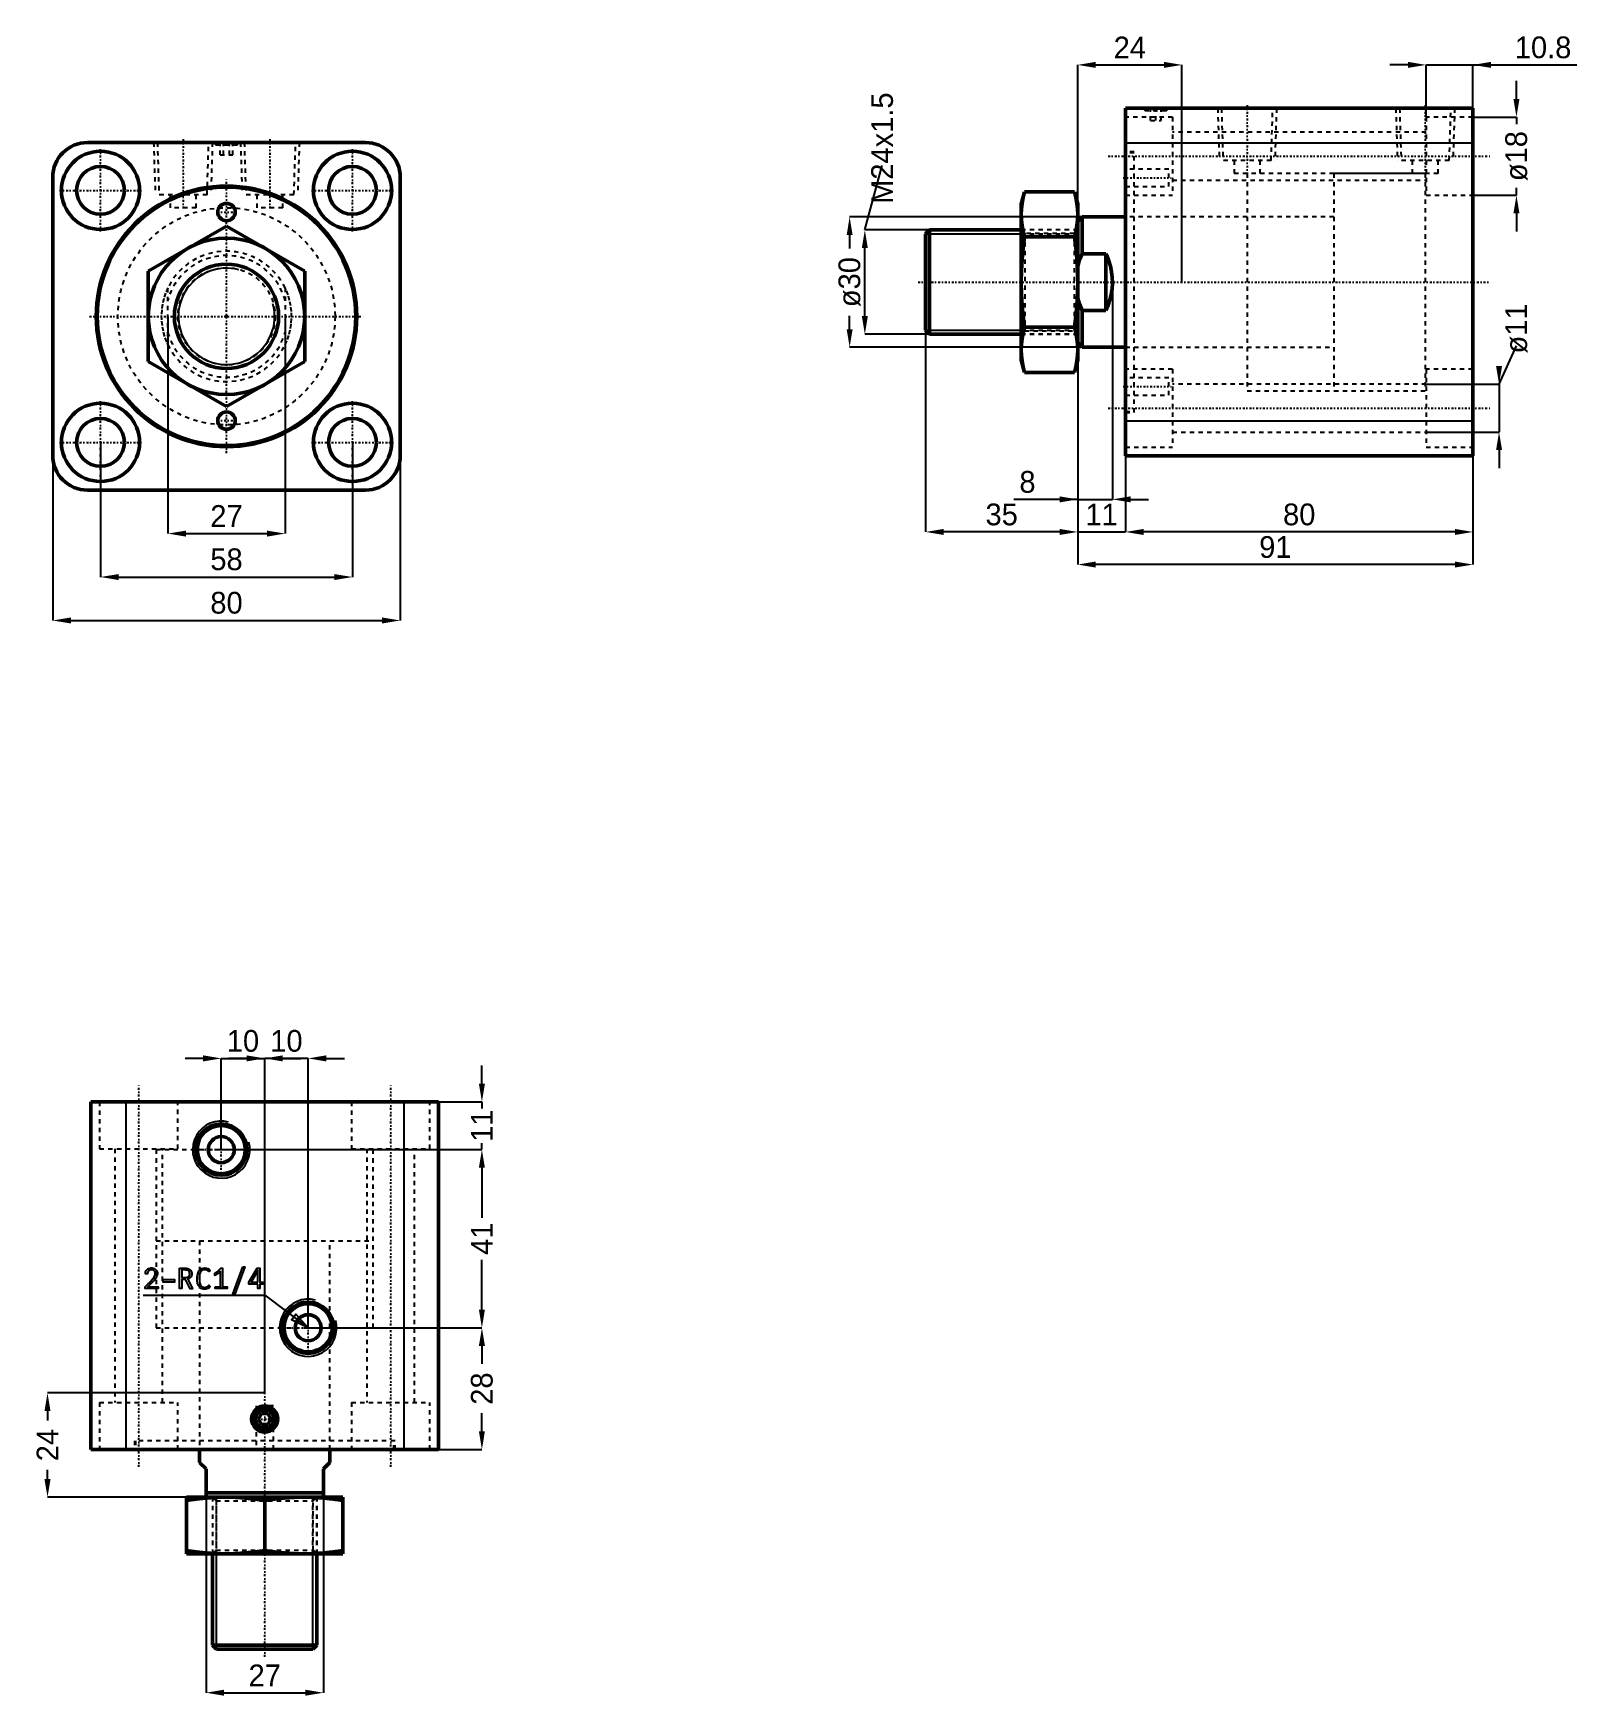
# Model space of a CAD drawing. Header units: millimetres. Extents: x -44 to 311, y -317 to 65.
import ezdxf

# ---------------------------------------------------------------- set-up
doc = ezdxf.new("R2010")
doc.units = ezdxf.units.MM
doc.linetypes.add('Center', pattern=[1.5, 0.45, -0.5, 0.05, -0.5])
doc.linetypes.add('Dashed', pattern=[2, 1, -1])
for name, color, linetype, lineweight in [('2d ConnectionPoints', 7, 'Continuous', 50), ('AM_0', 7, 'Continuous', 50), ('AM_4', 3, 'Continuous', 25), ('AM_5', 3, 'Continuous', 25), ('AM_7', 7, 'Center', 25), ('AM_9', 6, 'Dashed', 25)]:
    doc.layers.add(name, color=color, linetype=linetype, lineweight=lineweight)
doc.dimstyles.new('ISO-25', dxfattribs={"dimtxt": 2.5, "dimasz": 2.5, "dimexe": 1.25, "dimexo": 0.625, "dimtad": 1, "dimtxsty": 'Standard', "dimcen": 2.5, "dimadec": 0, "dimazin": 0, "dimtfac": 1, "dimtmove": 0, "dimatfit": 3, "dimfxl": 1, "dimarcsym": 0})

# ---------------------------------------------------------------- blocks, each defined once
blk = doc.blocks.new('1_CXHC_NUTM24X1_5_0_in_CXHC_A_EX_SD_50_20ST_0__CN_0')
at = {"layer": 'AM_0'}
for p, q in [((-18, 10.39), (0, 20.78)), ((0, 20.78), (18, 10.39)), ((-18, -10.39), (-18, 10.39)), ((18, 10.39), (18, -10.39)), ((0, -20.78), (-18, -10.39)), ((18, -10.39), (0, -20.78))]:
    blk.add_line(p, q, dxfattribs=at)
blk.add_circle((0, 0), 18, dxfattribs=at)
at = {"layer": 'AM_9'}
blk.add_circle((0, 0), 11.19, dxfattribs=at)
blk = doc.blocks.new('2_RODcxhc_a_sd_50_20_EX_0_in_CXHC_A_EX_SD_50_20ST_0__CN_0')
at = {"layer": 'AM_0'}
blk.add_circle((0, 0), 12, dxfattribs=at)
at = {"layer": 'AM_5'}
blk.add_arc((0, 0), 11.08, 75, 15, dxfattribs=at)
at = {"layer": 'AM_9'}
for p, q in [((-13.5, -6.54), (-13.5, 6.54)), ((13.5, 6.54), (13.5, -6.54))]:
    blk.add_line(p, q, dxfattribs=at)
for points in [[(-13.5, 6.54), (-14.02, 5.34), (-14.43, 4.09), (-14.73, 2.82), (-14.92, 1.53), (-15, 0.22), (-14.96, -1.09), (-14.81, -2.39), (-14.54, -3.67), (-14.17, -4.92), (-13.69, -6.14), (-13.5, -6.54)], [(13.5, -6.54), (14.02, -5.34), (14.43, -4.09), (14.73, -2.82), (14.92, -1.53), (15, -0.22), (14.96, 1.09), (14.81, 2.39), (14.54, 3.67), (14.17, 4.92), (13.69, 6.14), (13.5, 6.54)]]:
    blk.add_lwpolyline(points, dxfattribs=at)
for radius, start, end in [(15, 25.8419, 154.1581), (14, 15.3589, 164.6411), (14, 195.3589, 344.6411), (15, 205.8419, 334.1581)]:
    blk.add_arc((0, 0), radius, start, end, dxfattribs=at)
blk = doc.blocks.new('3_bodycxhc_a_sd_50_20_0_in_CXHC_A_EX_SD_50_20ST_0__CN_0')
at = {"layer": 'AM_0'}
for p, q in [((32, 40), (-32, 40)), ((-40, 32), (-40, -32)), ((40, -32), (40, 32)), ((-32, -40), (32, -40))]:
    blk.add_line(p, q, dxfattribs=at)
for centre, radius in [((-29, 29), 9), ((-29, 29), 5.5), ((29, 29), 9), ((29, 29), 5.5), ((0, 0), 30), ((0, 0), 29.75), ((0, 24), 2), ((-29, -29), 9), ((0, -24), 2), ((29, -29), 9), ((-29, -29), 5.5), ((29, -29), 5.5)]:
    blk.add_circle(centre, radius, dxfattribs=at)
for centre, start, end in [((-32, 32), 90, 180), ((32, 32), 360, 90), ((-32, -32), 180, 270), ((32, -32), 270, 0)]:
    blk.add_arc(centre, 8, start, end, dxfattribs=at)
at = {"layer": 'AM_5', "linetype": 'Dashed'}
for p, q in [((-16.77, 40), (-16.39, 28)), ((-3.23, 40), (-3.61, 28)), ((3.23, 40), (3.61, 28)), ((16.77, 40), (16.39, 28))]:
    blk.add_line(p, q, dxfattribs=at)
at = {"layer": 'AM_7'}
for p, q in [((-29, 19.55), (-29, 38.45)), ((-10, 40.75), (-10, 24.25)), ((0, 40.03), (0, 39.37)), ((10, 40.75), (10, 24.25)), ((29, 19.55), (29, 38.45)), ((0, -31.5), (0, 31.5)), ((-38.45, 29), (-19.55, 29)), ((19.55, 29), (38.45, 29)), ((-2.1, 24), (2.1, 24)), ((-31.5, 0), (31.5, 0)), ((-29, -38.45), (-29, -19.55)), ((29, -38.45), (29, -19.55)), ((-2.1, -24), (2.1, -24)), ((-38.45, -29), (-19.55, -29)), ((19.55, -29), (38.45, -29))]:
    blk.add_line(p, q, dxfattribs=at)
at = {"layer": 'AM_9'}
for p, q in [((-15.91, 40), (-15.54, 28)), ((-4.46, 28), (-4.09, 40)), ((-3, 40), (-2.4, 39.4)), ((-2.1, 39.7), (-2.4, 39.4)), ((2.4, 39.4), (-2.4, 39.4)), ((2.1, 39.7), (-2.1, 39.7)), ((-1.44, 37.2), (-1.44, 39.7)), ((-0.72, 37.2), (-0.72, 39.7)), ((0.72, 37.2), (0.72, 39.7)), ((1.44, 37.2), (1.44, 39.7)), ((2.4, 39.4), (2.1, 39.7)), ((2.4, 39.4), (3, 40)), ((4.09, 40), (4.46, 28)), ((15.54, 28), (15.91, 40)), ((-1.44, 37.2), (1.44, 37.2)), ((-4.46, 28), (-15.54, 28)), ((-13, 28), (-13, 25)), ((-7, 25), (-7, 28)), ((15.54, 28), (4.46, 28)), ((7, 28), (7, 25)), ((13, 25), (13, 28)), ((-7, 25), (-13, 25)), ((13, 25), (7, 25))]:
    blk.add_line(p, q, dxfattribs=at)
blk.add_circle((0, 0), 25, dxfattribs=at)
blk = doc.blocks.new('*D4')
at = {"layer": 'AM_5', "color": 0, "lineweight": -2}
for p, q in [((-29, -29), (-29, -60)), ((29, -29), (29, -60)), ((-24.83, -60), (24.83, -60))]:
    blk.add_line(p, q, dxfattribs=at)
at = {"layer": 'AM_5', "color": 0}
for points in [[(-24.83, -59.31), (-24.83, -60.69), (-29, -60)], [(24.83, -60.69), (24.83, -59.31), (29, -60)]]:
    blk.add_solid(points, dxfattribs=at)
at = {"layer": 'Defpoints', "color": 0}
for p in [(-29, -29), (29, -29), (29, -60)]:
    blk.add_point(p, dxfattribs=at)
at = {"layer": 'AM_5', "color": 0, "insert": (0, -55.95), "char_height": 5, "attachment_point": 5}
blk.add_mtext('58', dxfattribs=at)
blk = doc.blocks.new('*D5')
at = {"layer": 'AM_5', "color": 0, "lineweight": -2}
for p, q in [((-40, -32), (-40, -70)), ((40, -32), (40, -70)), ((-35.83, -70), (35.83, -70))]:
    blk.add_line(p, q, dxfattribs=at)
at = {"layer": 'AM_5', "color": 0}
for points in [[(-35.83, -69.31), (-35.83, -70.69), (-40, -70)], [(35.83, -70.69), (35.83, -69.31), (40, -70)]]:
    blk.add_solid(points, dxfattribs=at)
at = {"layer": 'Defpoints', "color": 0}
for p in [(-40, -32), (40, -32), (40, -70)]:
    blk.add_point(p, dxfattribs=at)
at = {"layer": 'AM_5', "color": 0, "insert": (0, -65.95), "char_height": 5, "attachment_point": 5}
blk.add_mtext('80', dxfattribs=at)
blk = doc.blocks.new('*D6')
at = {"layer": 'AM_5', "color": 0, "lineweight": -2}
for p, q in [((-13.5, 0), (-13.5, -50)), ((13.5, 0), (13.5, -50)), ((-9.33, -50), (9.33, -50))]:
    blk.add_line(p, q, dxfattribs=at)
at = {"layer": 'AM_5', "color": 0}
for points in [[(-9.33, -49.31), (-9.33, -50.69), (-13.5, -50)], [(9.33, -50.69), (9.33, -49.31), (13.5, -50)]]:
    blk.add_solid(points, dxfattribs=at)
at = {"layer": 'Defpoints', "color": 0}
for p in [(-13.5, 0), (13.5, 0), (13.5, -50)]:
    blk.add_point(p, dxfattribs=at)
at = {"layer": 'AM_5', "color": 0, "insert": (0, -45.95), "char_height": 5, "attachment_point": 5}
blk.add_mtext('27', dxfattribs=at)
blk = doc.blocks.new('1_CXHC_NUTM24X1_5_0_in_CXHC_A_EX_SD_50_20ST_0__CN_2')
at = {"layer": 'AM_0'}
for p, q in [((-23.25, 20.78), (-24, 18)), ((-23.25, 20.78), (-11.75, 20.78)), ((-11, 18), (-11.75, 20.78)), ((-24, 18), (-24, -18)), ((-11, 18), (-11, -18)), ((-23.25, 10.39), (-11.75, 10.39)), ((-23.25, -10.39), (-11.75, -10.39)), ((-24, -18), (-23.25, -20.78)), ((-11.75, -20.78), (-11, -18)), ((-23.25, -20.78), (-11.75, -20.78))]:
    blk.add_line(p, q, dxfattribs=at)
for points in [[(-23.25, 20.78), (-23.57, 19.49), (-23.8, 18.2), (-23.95, 16.89), (-24, 15.59)], [(-11, 15.59), (-11.05, 16.89), (-11.2, 18.19), (-11.43, 19.49), (-11.75, 20.78)], [(-24, 15.59), (-23.95, 14.29), (-23.8, 12.99), (-23.57, 11.69), (-23.25, 10.39)], [(-11.75, 10.39), (-11.43, 11.68), (-11.2, 12.98), (-11.05, 14.28), (-11, 15.59)], [(-23.25, 10.39), (-23.57, 7.81), (-23.8, 5.22), (-23.95, 2.61), (-24, 0)], [(-11, 0), (-11.05, 2.67), (-11.21, 5.35), (-11.44, 7.87), (-11.75, 10.39)], [(-24, 0), (-23.95, -2.67), (-23.79, -5.35), (-23.56, -7.87), (-23.25, -10.39)], [(-11.75, -10.39), (-11.43, -7.81), (-11.2, -5.22), (-11.05, -2.61), (-11, 0)], [(-23.25, -10.39), (-23.57, -11.68), (-23.8, -12.98), (-23.95, -14.28), (-24, -15.59)], [(-11, -15.59), (-11.05, -14.29), (-11.2, -12.99), (-11.43, -11.69), (-11.75, -10.39)], [(-24, -15.59), (-23.95, -16.89), (-23.8, -18.19), (-23.57, -19.49), (-23.25, -20.78)], [(-11.75, -20.78), (-11.43, -19.49), (-11.2, -18.2), (-11.05, -16.89), (-11, -15.59)]]:
    blk.add_lwpolyline(points, dxfattribs=at)
at = {"layer": 'AM_5', "linetype": 'Dashed'}
for p, q in [((-11, 12), (-24, 12)), ((-11, -12), (-24, -12))]:
    blk.add_line(p, q, dxfattribs=at)
at = {"layer": 'AM_9'}
for p, q in [((-23.19, 11.19), (-24, 12)), ((-11, 12), (-11.81, 11.19)), ((-11.81, 11.19), (-23.19, 11.19)), ((-23.19, 11.19), (-23.19, -11.19)), ((-11.81, 11.19), (-11.81, -11.19)), ((-24, -12), (-23.19, -11.19)), ((-23.19, -11.19), (-11.81, -11.19)), ((-11.81, -11.19), (-11, -12))]:
    blk.add_line(p, q, dxfattribs=at)
blk = doc.blocks.new('2_RODcxhc_a_sd_50_20_EX_0_in_CXHC_A_EX_SD_50_20ST_0__CN_2')
at = {"layer": 'AM_0'}
for p, q in [((-45.08, 12), (-46, 11.08)), ((-24, 12), (-45.08, 12)), ((-45.08, 12), (-45.08, -12)), ((-10, 15), (-11, 14)), ((0, 15), (-10, 15)), ((-10, 15), (-10, 6.54)), ((-46, 11.08), (-46, -11.08)), ((-4.5, 6.54), (-10, 6.54)), ((-4.5, 6.54), (-4.5, -6.54)), ((-10, -6.54), (-4.5, -6.54)), ((-10, -6.54), (-10, -15)), ((-46, -11.08), (-45.08, -12)), ((-45.08, -12), (-24, -12)), ((-11, -14), (-10, -15)), ((-10, -15), (0, -15))]:
    blk.add_line(p, q, dxfattribs=at)
for points in [[(-10, 6.54), (-10.55, 5.15), (-11, 3.71)], [(-4.5, -6.54), (-3.98, -5.34), (-3.57, -4.09), (-3.27, -2.82), (-3.08, -1.53), (-3, -0.22), (-3.04, 1.09), (-3.19, 2.39), (-3.46, 3.67), (-3.83, 4.92), (-4.31, 6.14), (-4.5, 6.54)], [(-11, -3.71), (-10.6, -5.01), (-10, -6.54)]]:
    blk.add_lwpolyline(points, dxfattribs=at)
at = {"layer": 'AM_5', "linetype": 'Dashed'}
for p, q in [((-11, 12), (-11, 11.08)), ((-24, 11.08), (-11, 11.08)), ((-24, -11.08), (-11, -11.08)), ((-11, -12), (-11, -11.08))]:
    blk.add_line(p, q, dxfattribs=at)
at = {"layer": 'AM_5'}
for p, q in [((-46, 11.08), (-24, 11.08)), ((-46, -11.08), (-24, -11.08))]:
    blk.add_line(p, q, dxfattribs=at)
at = {"layer": 'AM_7'}
blk.add_line((-47.75, 0), (84, 0), dxfattribs=at)
at = {"layer": 'AM_9'}
for p, q in [((69, 25), (48, 25)), ((48, 25), (48, -25)), ((69, 25), (69, -25)), ((-11, 12), (-24, 12)), ((48, 15), (0, 15)), ((-24, -12), (-11, -12)), ((0, -15), (48, -15)), ((48, -25), (69, -25))]:
    blk.add_line(p, q, dxfattribs=at)
blk = doc.blocks.new('3_bodycxhc_a_sd_50_20_0_in_CXHC_A_EX_SD_50_20ST_0__CN_2')
at = {"layer": 'AM_0'}
for p, q in [((0, -40), (0, 40)), ((80, 40), (0, 40)), ((80, -40), (80, 40)), ((80, -40), (0, -40))]:
    blk.add_line(p, q, dxfattribs=at)
at = {"layer": 'AM_4'}
for p, q in [((80, 32), (0, 32)), ((80, -32), (0, -32))]:
    blk.add_line(p, q, dxfattribs=at)
at = {"layer": 'AM_5', "linetype": 'Dashed'}
for p, q in [((21.23, 40), (21.61, 28)), ((34.77, 40), (34.39, 28)), ((62.23, 40), (62.61, 28)), ((75.77, 40), (75.39, 28))]:
    blk.add_line(p, q, dxfattribs=at)
at = {"layer": 'AM_7'}
for p, q in [((7, 40.03), (7, 39.37)), ((28, 40.75), (28, 24.25)), ((69, 40.75), (69, 24.25)), ((-4, 29), (84, 29)), ((-0.5, 24), (10.5, 24)), ((-0.5, -24), (10.5, -24)), ((-4, -29), (84, -29))]:
    blk.add_line(p, q, dxfattribs=at)
at = {"layer": 'AM_9'}
for p, q in [((4, 40), (4.6, 39.4)), ((4.9, 39.7), (4.6, 39.4)), ((9.4, 39.4), (4.6, 39.4)), ((9.1, 39.7), (4.9, 39.7)), ((5.75, 37.2), (5.75, 39.7)), ((7, 37.2), (7, 39.7)), ((8.25, 37.2), (8.25, 39.7)), ((9.4, 39.4), (9.1, 39.7)), ((9.4, 39.4), (10, 40)), ((22.09, 40), (22.46, 28)), ((33.54, 28), (33.91, 40)), ((63.09, 40), (63.46, 28)), ((74.54, 28), (74.91, 40)), ((10.8, 38), (0, 38)), ((5.75, 37.2), (8.25, 37.2)), ((10.8, 38), (10.8, 20)), ((69.2, 34.5), (10.8, 34.5)), ((80, 38), (69.2, 38)), ((69.2, 38), (69.2, 20)), ((2, 30), (0, 30)), ((2, 29.75), (0, 29.75)), ((2, -30), (2, 30)), ((33.54, 28), (22.46, 28)), ((25, 28), (25, 25)), ((31, 25), (31, 28)), ((74.54, 28), (63.46, 28)), ((66, 28), (66, 25)), ((72, 25), (72, 28)), ((10, 26), (0, 26)), ((10, 22), (10, 26)), ((10.8, 23.5), (69.2, 23.5)), ((72, 25), (25, 25)), ((28, 25), (28, -25)), ((69, 25), (69, -25)), ((0, 22), (10, 22)), ((0, 20), (10.8, 20)), ((69.2, 20), (80, 20)), ((28, 15), (0, 15)), ((0, -15), (28, -15)), ((10.8, -20), (0, -20)), ((10, -22), (0, -22)), ((10, -26), (10, -22)), ((10.8, -20), (10.8, -38)), ((80, -20), (69.2, -20)), ((69.2, -20), (69.2, -38)), ((0, -26), (10, -26)), ((69.2, -23.5), (10.8, -23.5)), ((28, -25), (69, -25)), ((0, -29.75), (2, -29.75)), ((0, -30), (2, -30)), ((0, -38), (10.8, -38)), ((10.8, -34.5), (69.2, -34.5)), ((69.2, -38), (80, -38))]:
    blk.add_line(p, q, dxfattribs=at)
blk = doc.blocks.new('*D22')
at = {"layer": 'AM_5', "color": 0, "lineweight": -2}
for p, q in [((196.95, 22.88), (143.45, 22.88)), ((143.45, 18.71), (143.45, 15.63)), ((143.45, -2.95), (143.45, 0.13)), ((196.95, -7.12), (143.45, -7.12))]:
    blk.add_line(p, q, dxfattribs=at)
at = {"layer": 'AM_5', "color": 0}
for points in [[(144.14, 18.71), (142.76, 18.71), (143.45, 22.88)], [(142.76, -2.95), (144.14, -2.95), (143.45, -7.12)]]:
    blk.add_solid(points, dxfattribs=at)
at = {"layer": 'Defpoints', "color": 0}
for p in [(196.95, 22.88), (143.45, -7.12), (196.95, -7.12)]:
    blk.add_point(p, dxfattribs=at)
at = {"layer": 'AM_5', "color": 0, "insert": (143.45, 7.88), "char_height": 5, "attachment_point": 5, "rotation": 90}
blk.add_mtext('ø30', dxfattribs=at)
blk = doc.blocks.new('*D23')
at = {"layer": 'AM_5', "color": 0, "lineweight": -2}
for p, q in [((195.95, 7.88), (195.95, -42.12)), ((203.95, 7.88), (203.95, -42.12)), ((195.95, -42.12), (181.23, -42.12)), ((195.95, -42.12), (203.95, -42.12)), ((208.12, -42.12), (212.28, -42.12))]:
    blk.add_line(p, q, dxfattribs=at)
at = {"layer": 'AM_5', "color": 0}
for points in [[(191.78, -42.82), (191.78, -41.43), (195.95, -42.12)], [(208.12, -41.43), (208.12, -42.82), (203.95, -42.12)]]:
    blk.add_solid(points, dxfattribs=at)
at = {"layer": 'Defpoints', "color": 0}
for p in [(195.95, 7.88), (203.95, 7.88), (203.95, -42.12)]:
    blk.add_point(p, dxfattribs=at)
at = {"layer": 'AM_5', "color": 0, "insert": (184.39, -38.12), "char_height": 5, "attachment_point": 5}
blk.add_mtext('8', dxfattribs=at)
blk = doc.blocks.new('*D24')
at = {"layer": 'AM_5', "color": 0, "lineweight": -2}
for p, q in [((195.95, 7.88), (195.95, -49.62)), ((206.95, -24.12), (206.95, -49.62)), ((195.95, -49.62), (206.95, -49.62))]:
    blk.add_line(p, q, dxfattribs=at)
at = {"layer": 'Defpoints', "color": 0}
for p in [(195.95, 7.88), (206.95, -24.12), (206.95, -49.62)]:
    blk.add_point(p, dxfattribs=at)
at = {"layer": 'AM_5', "color": 0, "insert": (201.45, -45.62), "char_height": 5, "attachment_point": 5}
blk.add_mtext('11', dxfattribs=at)
blk = doc.blocks.new('*D25')
at = {"layer": 'AM_5', "color": 0, "lineweight": -2}
for p, q in [((160.95, 7.88), (160.95, -49.62)), ((195.95, 7.88), (195.95, -49.62)), ((191.78, -49.62), (165.12, -49.62))]:
    blk.add_line(p, q, dxfattribs=at)
at = {"layer": 'AM_5', "color": 0}
for points in [[(165.12, -48.93), (165.12, -50.32), (160.95, -49.62)], [(191.78, -50.32), (191.78, -48.93), (195.95, -49.62)]]:
    blk.add_solid(points, dxfattribs=at)
at = {"layer": 'Defpoints', "color": 0}
for p in [(160.95, 7.88), (195.95, 7.88), (160.95, -49.62)]:
    blk.add_point(p, dxfattribs=at)
at = {"layer": 'AM_5', "color": 0, "insert": (178.45, -45.62), "char_height": 5, "attachment_point": 5}
blk.add_mtext('35', dxfattribs=at)
blk = doc.blocks.new('*D26')
at = {"layer": 'AM_5', "color": 0, "lineweight": -2}
for p, q in [((206.95, -24.12), (206.95, -49.62)), ((286.95, -32.12), (286.95, -49.62)), ((282.78, -49.62), (211.12, -49.62))]:
    blk.add_line(p, q, dxfattribs=at)
at = {"layer": 'AM_5', "color": 0}
for points in [[(211.12, -48.93), (211.12, -50.32), (206.95, -49.62)], [(282.78, -50.32), (282.78, -48.93), (286.95, -49.62)]]:
    blk.add_solid(points, dxfattribs=at)
at = {"layer": 'Defpoints', "color": 0}
for p in [(206.95, -24.12), (286.95, -32.12), (206.95, -49.62)]:
    blk.add_point(p, dxfattribs=at)
at = {"layer": 'AM_5', "color": 0, "insert": (246.95, -45.62), "char_height": 5, "attachment_point": 5}
blk.add_mtext('80', dxfattribs=at)
blk = doc.blocks.new('*D27')
at = {"layer": 'AM_5', "color": 0, "lineweight": -2}
for p, q in [((195.95, 7.88), (195.95, -57.12)), ((286.95, -32.12), (286.95, -57.12)), ((282.78, -57.12), (200.12, -57.12))]:
    blk.add_line(p, q, dxfattribs=at)
at = {"layer": 'AM_5', "color": 0}
for points in [[(200.12, -56.43), (200.12, -57.82), (195.95, -57.12)], [(282.78, -57.82), (282.78, -56.43), (286.95, -57.12)]]:
    blk.add_solid(points, dxfattribs=at)
at = {"layer": 'Defpoints', "color": 0}
for p in [(195.95, 7.88), (286.95, -32.12), (195.95, -57.12)]:
    blk.add_point(p, dxfattribs=at)
at = {"layer": 'AM_5', "color": 0, "insert": (241.45, -53.12), "char_height": 5, "attachment_point": 5}
blk.add_mtext('91', dxfattribs=at)
blk = doc.blocks.new('*D28')
at = {"layer": 'AM_5', "color": 0, "lineweight": -2}
for p, q in [((292.95, -15.62), (296.95, -6.79)), ((276.15, -15.62), (292.95, -15.62)), ((292.95, -15.62), (292.95, -26.62)), ((276.15, -26.62), (292.95, -26.62)), ((292.95, -30.79), (292.95, -34.95))]:
    blk.add_line(p, q, dxfattribs=at)
at = {"layer": 'AM_5', "color": 0}
for points in [[(292.26, -11.45), (293.64, -11.45), (292.95, -15.62)], [(293.64, -30.79), (292.26, -30.79), (292.95, -26.62)]]:
    blk.add_solid(points, dxfattribs=at)
at = {"layer": 'Defpoints', "color": 0}
for p in [(276.15, -15.62), (276.15, -26.62), (292.95, -26.62)]:
    blk.add_point(p, dxfattribs=at)
at = {"layer": 'AM_5', "color": 0, "insert": (296.95, -2.79), "char_height": 5, "attachment_point": 5, "rotation": 90}
blk.add_mtext('ø11', dxfattribs=at)
blk = doc.blocks.new('*D29')
at = {"layer": 'AM_5', "color": 0, "lineweight": -2}
for p, q in [((296.95, 50.05), (296.95, 54.21)), ((286.95, 45.88), (296.95, 45.88)), ((296.95, 45.88), (296.95, 44.21)), ((286.95, 27.88), (296.95, 27.88)), ((296.95, 27.88), (296.95, 29.55)), ((296.95, 23.71), (296.95, 19.55))]:
    blk.add_line(p, q, dxfattribs=at)
at = {"layer": 'AM_5', "color": 0}
for points in [[(296.26, 50.05), (297.64, 50.05), (296.95, 45.88)], [(297.64, 23.71), (296.26, 23.71), (296.95, 27.88)]]:
    blk.add_solid(points, dxfattribs=at)
at = {"layer": 'Defpoints', "color": 0}
for p in [(286.95, 45.88), (296.95, 45.88), (286.95, 27.88)]:
    blk.add_point(p, dxfattribs=at)
at = {"layer": 'AM_5', "color": 0, "insert": (296.95, 36.88), "char_height": 5, "attachment_point": 5, "rotation": 90}
blk.add_mtext('ø18', dxfattribs=at)
blk = doc.blocks.new('*D30')
at = {"layer": 'AM_5', "color": 0, "lineweight": -2}
for p, q in [((271.98, 57.88), (267.82, 57.88)), ((276.15, 45.88), (276.15, 57.88)), ((276.15, 57.88), (286.95, 57.88)), ((286.95, 45.88), (286.95, 57.88)), ((286.95, 57.88), (310.83, 57.88))]:
    blk.add_line(p, q, dxfattribs=at)
at = {"layer": 'AM_5', "color": 0}
for points in [[(271.98, 57.18), (271.98, 58.57), (276.15, 57.88)], [(291.12, 58.57), (291.12, 57.18), (286.95, 57.88)]]:
    blk.add_solid(points, dxfattribs=at)
at = {"layer": 'Defpoints', "color": 0}
for p in [(286.95, 57.88), (276.15, 45.88), (286.95, 45.88)]:
    blk.add_point(p, dxfattribs=at)
at = {"layer": 'AM_5', "color": 0, "insert": (303.08, 61.88), "char_height": 5, "attachment_point": 5}
blk.add_mtext('10.8', dxfattribs=at)
blk = doc.blocks.new('*D31')
at = {"layer": 'AM_5', "color": 0, "lineweight": -2}
for p, q in [((146.95, 19.88), (150.95, 34.71)), ((161.95, 19.88), (146.95, 19.88)), ((146.95, 0.05), (146.95, 15.71)), ((161.95, -4.12), (146.95, -4.12))]:
    blk.add_line(p, q, dxfattribs=at)
at = {"layer": 'AM_5', "color": 0}
for points in [[(147.64, 15.71), (146.26, 15.71), (146.95, 19.88)], [(146.26, 0.05), (147.64, 0.05), (146.95, -4.12)]]:
    blk.add_solid(points, dxfattribs=at)
at = {"layer": 'Defpoints', "color": 0}
for p in [(146.95, 19.88), (161.95, 19.88), (161.95, -4.12)]:
    blk.add_point(p, dxfattribs=at)
at = {"layer": 'AM_5', "color": 0, "insert": (150.95, 38.71), "char_height": 5, "attachment_point": 5, "rotation": 90}
blk.add_mtext('M24x1.5', dxfattribs=at)
blk = doc.blocks.new('*D32')
at = {"layer": 'AM_5', "color": 0, "lineweight": -2}
for p, q in [((195.95, 7.88), (195.95, 57.88)), ((200.12, 57.88), (215.78, 57.88)), ((219.95, 7.88), (219.95, 57.88))]:
    blk.add_line(p, q, dxfattribs=at)
at = {"layer": 'AM_5', "color": 0}
for points in [[(200.12, 58.57), (200.12, 57.18), (195.95, 57.88)], [(215.78, 57.18), (215.78, 58.57), (219.95, 57.88)]]:
    blk.add_solid(points, dxfattribs=at)
at = {"layer": 'Defpoints', "color": 0}
for p in [(219.95, 57.88), (195.95, 7.88), (219.95, 7.88)]:
    blk.add_point(p, dxfattribs=at)
at = {"layer": 'AM_5', "color": 0, "insert": (207.95, 61.88), "char_height": 5, "attachment_point": 5}
blk.add_mtext('24', dxfattribs=at)
blk = doc.blocks.new('1_CXHC_NUTM24X1_5_0_in_CXHC_A_EX_SD_50_20ST_0__CN_4')
at = {"layer": 'AM_0'}
for p, q in [((-18, -24), (-18, -11)), ((-18, -11), (18, -11)), ((18, -11), (18, -24)), ((0, -23.25), (0, -11.75)), ((-18, -24), (18, -24))]:
    blk.add_line(p, q, dxfattribs=at)
for points in [[(-9, -11), (-11.25, -11.05), (-13.5, -11.2), (-15.75, -11.43), (-18, -11.75)], [(0, -11.75), (-2.24, -11.43), (-4.48, -11.2), (-6.74, -11.05), (-9, -11)], [(9, -11), (6.75, -11.05), (4.5, -11.2), (2.25, -11.43), (0, -11.75)], [(18, -11.75), (15.76, -11.43), (13.52, -11.2), (11.26, -11.05), (9, -11)], [(-18, -23.25), (-15.76, -23.57), (-13.52, -23.8), (-11.26, -23.95), (-9, -24)], [(-9, -24), (-6.75, -23.95), (-4.5, -23.8), (-2.25, -23.57), (0, -23.25)], [(0, -23.25), (2.24, -23.57), (4.48, -23.8), (6.74, -23.95), (9, -24)], [(9, -24), (11.25, -23.95), (13.5, -23.8), (15.75, -23.57), (18, -23.25)]]:
    blk.add_lwpolyline(points, dxfattribs=at)
at = {"layer": 'AM_5', "linetype": 'Dashed'}
for p, q in [((-12, -11), (-12, -24)), ((12, -11), (12, -24))]:
    blk.add_line(p, q, dxfattribs=at)
at = {"layer": 'AM_9'}
for p, q in [((-12, -11), (-11.19, -11.81)), ((11.19, -11.81), (12, -11)), ((-11.19, -11.81), (-11.19, -23.19)), ((-11.19, -11.81), (11.19, -11.81)), ((11.19, -23.19), (11.19, -11.81)), ((-11.19, -23.19), (-12, -24)), ((-11.19, -23.19), (11.19, -23.19)), ((12, -24), (11.19, -23.19))]:
    blk.add_line(p, q, dxfattribs=at)
blk = doc.blocks.new('2_RODcxhc_a_sd_50_20_EX_0_in_CXHC_A_EX_SD_50_20ST_0__CN_4')
at = {"layer": 'AM_0'}
for p, q in [((-15, 0), (-15, -3)), ((15, -3), (15, 0)), ((-13.5, -4.5), (-15, -3)), ((15, -3), (13.5, -4.5)), ((-13.5, -11), (-13.5, -4.5)), ((13.5, -4.5), (13.5, -11)), ((-13.5, -10), (13.5, -10)), ((-12, -24), (-12, -45.08)), ((12, -45.08), (12, -24)), ((-12, -45.08), (12, -45.08)), ((-12, -45.08), (-11.08, -46)), ((11.08, -46), (12, -45.08)), ((-11.08, -46), (11.08, -46))]:
    blk.add_line(p, q, dxfattribs=at)
at = {"layer": 'AM_5', "linetype": 'Dashed'}
for p, q in [((-12, -11), (-11.08, -11)), ((-11.08, -24), (-11.08, -11)), ((11.08, -24), (11.08, -11)), ((12, -11), (11.08, -11))]:
    blk.add_line(p, q, dxfattribs=at)
at = {"layer": 'AM_5'}
for p, q in [((-11.08, -46), (-11.08, -24)), ((11.08, -46), (11.08, -24))]:
    blk.add_line(p, q, dxfattribs=at)
at = {"layer": 'AM_7'}
blk.add_line((0, -47.75), (0, 84), dxfattribs=at)
at = {"layer": 'AM_9'}
for p, q in [((-25, 69), (25, 69)), ((-25, 69), (-25, 48)), ((25, 48), (25, 69)), ((-25, 48), (25, 48)), ((-15, 48), (-15, 0)), ((15, 0), (15, 48)), ((-12, -11), (-12, -24)), ((12, -24), (12, -11))]:
    blk.add_line(p, q, dxfattribs=at)
blk = doc.blocks.new('3_bodycxhc_a_sd_50_20_0_in_CXHC_A_EX_SD_50_20ST_0__CN_4')
at = {"layer": 'AM_0'}
for p, q in [((40, 80), (-40, 80)), ((-40, 80), (-40, 0)), ((40, 80), (40, 0)), ((-0.72, 8.25), (-1.44, 7)), ((0.72, 8.25), (-0.72, 8.25)), ((1.44, 7), (0.72, 8.25)), ((-1.44, 7), (-0.72, 5.75)), ((-0.72, 5.75), (0.72, 5.75)), ((0.72, 5.75), (1.44, 7)), ((40, 0), (-40, 0))]:
    blk.add_line(p, q, dxfattribs=at)
for centre, radius in [((-10, 69), 5.91), ((-10, 69), 5.54), ((-10, 69), 3), ((10, 28), 5.91), ((10, 28), 5.54), ((10, 28), 3), ((0, 7), 3), ((0, 7), 2.4), ((0, 7), 2.1)]:
    blk.add_circle(centre, radius, dxfattribs=at)
at = {"layer": 'AM_4'}
for p, q in [((-32, 80), (-32, 0)), ((32, 80), (32, 0))]:
    blk.add_line(p, q, dxfattribs=at)
at = {"layer": 'AM_5'}
for centre in [(-10, 69), (10, 28)]:
    blk.add_arc(centre, 6.58, 75, 15, dxfattribs=at)
at = {"layer": 'AM_7'}
for p, q in [((-29, -4), (-29, 84)), ((29, -4), (29, 84)), ((-10, 62.79), (-10, 75.21)), ((-16.21, 69), (-3.79, 69)), ((10, 21.79), (10, 34.21)), ((3.79, 28), (16.21, 28)), ((-3.15, 7), (3.15, 7))]:
    blk.add_line(p, q, dxfattribs=at)
at = {"layer": 'AM_9'}
for p, q in [((-38, 80), (-38, 69.2)), ((-20, 69.2), (-20, 80)), ((20, 80), (20, 69.2)), ((38, 69.2), (38, 80)), ((-38, 69.2), (-20, 69.2)), ((-34.5, 69.2), (-34.5, 10.8)), ((-25, 69), (25, 69)), ((-25, 69), (-25, 28)), ((-23.5, 10.8), (-23.5, 69.2)), ((20, 69.2), (38, 69.2)), ((23.5, 69.2), (23.5, 10.8)), ((25, 28), (25, 69)), ((34.5, 10.8), (34.5, 69.2)), ((-25, 28), (25, 28)), ((-15, 28), (-15, 0)), ((15, 0), (15, 28)), ((-38, 10.8), (-20, 10.8)), ((-38, 10.8), (-38, 0)), ((-20, 0), (-20, 10.8)), ((2, 10), (-2, 10)), ((-2, 10), (-2, 0)), ((2, 0), (2, 10)), ((20, 10.8), (38, 10.8)), ((20, 10.8), (20, 0)), ((38, 0), (38, 10.8)), ((30, 2), (-30, 2)), ((-30, 2), (-30, 0)), ((-29.75, 2), (-29.75, 0)), ((29.75, 0), (29.75, 2)), ((30, 0), (30, 2))]:
    blk.add_line(p, q, dxfattribs=at)
blk = doc.blocks.new('*D45')
at = {"layer": 'AM_5', "color": 0, "lineweight": -2}
for p, q in [((-4.7, -271.79), (-4.7, -316.79)), ((22.3, -271.79), (22.3, -316.79)), ((-0.54, -316.79), (18.13, -316.79))]:
    blk.add_line(p, q, dxfattribs=at)
at = {"layer": 'AM_5', "color": 0}
for points in [[(-0.54, -316.09), (-0.54, -317.48), (-4.7, -316.79)], [(18.13, -317.48), (18.13, -316.09), (22.3, -316.79)]]:
    blk.add_solid(points, dxfattribs=at)
at = {"layer": 'Defpoints', "color": 0}
for p in [(-4.7, -271.79), (22.3, -271.79), (22.3, -316.79)]:
    blk.add_point(p, dxfattribs=at)
at = {"layer": 'AM_5', "color": 0, "insert": (8.8, -312.79), "char_height": 5, "attachment_point": 5}
blk.add_mtext('27', dxfattribs=at)
blk = doc.blocks.new('*D46')
at = {"layer": 'AM_5', "color": 0, "lineweight": -2}
for p, q in [((8.8, -247.79), (-41.2, -247.79)), ((-41.2, -251.96), (-41.2, -254.12)), ((-41.2, -267.62), (-41.2, -265.46)), ((-4.7, -271.79), (-41.2, -271.79))]:
    blk.add_line(p, q, dxfattribs=at)
at = {"layer": 'AM_5', "color": 0}
for points in [[(-40.51, -251.96), (-41.9, -251.96), (-41.2, -247.79)], [(-41.9, -267.62), (-40.51, -267.62), (-41.2, -271.79)]]:
    blk.add_solid(points, dxfattribs=at)
at = {"layer": 'Defpoints', "color": 0}
for p in [(-41.2, -247.79), (8.8, -247.79), (-4.7, -271.79)]:
    blk.add_point(p, dxfattribs=at)
at = {"layer": 'AM_5', "color": 0, "insert": (-41.2, -259.79), "char_height": 5, "attachment_point": 5, "rotation": 90}
blk.add_mtext('24', dxfattribs=at)
blk = doc.blocks.new('*D47')
at = {"layer": 'AM_5', "color": 0, "lineweight": -2}
for p, q in [((18.8, -232.79), (58.8, -232.79)), ((58.8, -236.96), (58.8, -241.12)), ((58.8, -256.62), (58.8, -252.46)), ((48.8, -260.79), (58.8, -260.79))]:
    blk.add_line(p, q, dxfattribs=at)
at = {"layer": 'AM_5', "color": 0}
for points in [[(59.49, -236.96), (58.1, -236.96), (58.8, -232.79)], [(58.1, -256.62), (59.49, -256.62), (58.8, -260.79)]]:
    blk.add_solid(points, dxfattribs=at)
at = {"layer": 'Defpoints', "color": 0}
for p in [(18.8, -232.79), (58.8, -232.79), (48.8, -260.79)]:
    blk.add_point(p, dxfattribs=at)
at = {"layer": 'AM_5', "color": 0, "insert": (58.8, -246.79), "char_height": 5, "attachment_point": 5, "rotation": 90}
blk.add_mtext('28', dxfattribs=at)
blk = doc.blocks.new('*D48')
at = {"layer": 'AM_5', "color": 0, "lineweight": -2}
for p, q in [((-1.2, -191.79), (58.8, -191.79)), ((58.8, -195.96), (58.8, -207.46)), ((58.8, -228.62), (58.8, -217.12)), ((18.8, -232.79), (58.8, -232.79))]:
    blk.add_line(p, q, dxfattribs=at)
at = {"layer": 'AM_5', "color": 0}
for points in [[(59.49, -195.96), (58.1, -195.96), (58.8, -191.79)], [(58.1, -228.62), (59.49, -228.62), (58.8, -232.79)]]:
    blk.add_solid(points, dxfattribs=at)
at = {"layer": 'Defpoints', "color": 0}
for p in [(-1.2, -191.79), (18.8, -232.79), (58.8, -232.79)]:
    blk.add_point(p, dxfattribs=at)
at = {"layer": 'AM_5', "color": 0, "insert": (58.8, -212.29), "char_height": 5, "attachment_point": 5, "rotation": 90}
blk.add_mtext('41', dxfattribs=at)
blk = doc.blocks.new('*D49')
at = {"layer": 'AM_5', "color": 0, "lineweight": -2}
for p, q in [((58.8, -176.62), (58.8, -172.46)), ((37.8, -180.79), (58.8, -180.79)), ((58.8, -180.79), (58.8, -182.29)), ((58.8, -191.79), (58.8, -190.29)), ((-1.2, -191.79), (58.8, -191.79)), ((58.8, -195.96), (58.8, -200.12))]:
    blk.add_line(p, q, dxfattribs=at)
at = {"layer": 'AM_5', "color": 0}
for points in [[(58.1, -176.62), (59.49, -176.62), (58.8, -180.79)], [(59.49, -195.96), (58.1, -195.96), (58.8, -191.79)]]:
    blk.add_solid(points, dxfattribs=at)
at = {"layer": 'Defpoints', "color": 0}
for p in [(37.8, -180.79), (-1.2, -191.79), (58.8, -191.79)]:
    blk.add_point(p, dxfattribs=at)
at = {"layer": 'AM_5', "color": 0, "insert": (58.8, -186.29), "char_height": 5, "attachment_point": 5, "rotation": 90}
blk.add_mtext('11', dxfattribs=at)
blk = doc.blocks.new('*D50')
at = {"layer": 'AM_5', "color": 0, "lineweight": -2}
for p, q in [((-5.37, -170.79), (-9.54, -170.79)), ((-1.2, -191.79), (-1.2, -170.79)), ((-1.2, -170.79), (8.8, -170.79)), ((8.8, -247.79), (8.8, -170.79)), ((12.96, -170.79), (17.13, -170.79))]:
    blk.add_line(p, q, dxfattribs=at)
at = {"layer": 'AM_5', "color": 0}
for points in [[(-5.37, -171.48), (-5.37, -170.09), (-1.2, -170.79)], [(12.96, -170.09), (12.96, -171.48), (8.8, -170.79)]]:
    blk.add_solid(points, dxfattribs=at)
at = {"layer": 'Defpoints', "color": 0}
for p in [(8.8, -170.79), (-1.2, -191.79), (8.8, -247.79)]:
    blk.add_point(p, dxfattribs=at)
at = {"layer": 'AM_5', "color": 0, "insert": (3.8, -166.79), "char_height": 5, "attachment_point": 5}
blk.add_mtext('10', dxfattribs=at)
blk = doc.blocks.new('*D51')
at = {"layer": 'AM_5', "color": 0, "lineweight": -2}
for p, q in [((4.63, -170.79), (0.46, -170.79)), ((8.8, -247.79), (8.8, -170.79)), ((18.8, -170.79), (8.8, -170.79)), ((18.8, -232.79), (18.8, -170.79)), ((22.96, -170.79), (27.13, -170.79))]:
    blk.add_line(p, q, dxfattribs=at)
at = {"layer": 'AM_5', "color": 0}
for points in [[(4.63, -171.48), (4.63, -170.09), (8.8, -170.79)], [(22.96, -170.09), (22.96, -171.48), (18.8, -170.79)]]:
    blk.add_solid(points, dxfattribs=at)
at = {"layer": 'Defpoints', "color": 0}
for p in [(8.8, -170.79), (18.8, -232.79), (8.8, -247.79)]:
    blk.add_point(p, dxfattribs=at)
at = {"layer": 'AM_5', "color": 0, "insert": (13.8, -166.79), "char_height": 5, "attachment_point": 5}
blk.add_mtext('10', dxfattribs=at)
blk = doc.blocks.new('*D52')
at = {"layer": 'AM_5', "color": 0, "lineweight": -2}
for p, q in [((-4.7, -271.79), (-4.7, -316.79)), ((22.3, -271.79), (22.3, -316.79)), ((-0.54, -316.79), (18.13, -316.79))]:
    blk.add_line(p, q, dxfattribs=at)
at = {"layer": 'AM_5', "color": 0}
for points in [[(-0.54, -316.09), (-0.54, -317.48), (-4.7, -316.79)], [(18.13, -317.48), (18.13, -316.09), (22.3, -316.79)]]:
    blk.add_solid(points, dxfattribs=at)
at = {"layer": 'Defpoints', "color": 0}
for p in [(-4.7, -271.79), (22.3, -271.79), (22.3, -316.79)]:
    blk.add_point(p, dxfattribs=at)
at = {"layer": 'AM_5', "color": 0, "insert": (8.8, -312.79), "char_height": 5, "attachment_point": 5}
blk.add_mtext('27', dxfattribs=at)

msp = doc.modelspace()

# ---------------------------------------------------------------- linework, layer by layer
at = {"layer": '2d ConnectionPoints'}
for p in [(206.95, 7.879), (206.95, 7.879), (0, 0), (0, 0), (8.795, -260.788), (8.795, -260.788)]:
    msp.add_point(p, dxfattribs=at)
at = {"layer": 'AM_5'}
for p, q in [((-19.205, -225.288), (8.795, -225.288)), ((8.795, -225.288), (18.795, -232.788))]:
    msp.add_line(p, q, dxfattribs=at)
for points in [[(-18.558, -223.177), (-18.558, -223.177), (-18.344, -222.982), (-18.039, -222.696), (-18.039, -222.696), (-17.753, -222.419), (-17.573, -222.24), (-17.573, -222.24), (-17.401, -222.059), (-17.154, -221.775), (-17.154, -221.775), (-16.921, -221.475), (-16.774, -221.266), (-16.774, -221.266), (-16.644, -221.059), (-16.503, -220.763), (-16.503, -220.763), (-16.427, -220.485), (-16.413, -220.311), (-16.413, -220.311), (-16.417, -220.213), (-16.44, -220.074), (-16.44, -220.074), (-16.484, -219.946), (-16.523, -219.866), (-16.523, -219.866), (-16.571, -219.791), (-16.655, -219.693), (-16.655, -219.693), (-16.753, -219.61), (-16.827, -219.563), (-16.827, -219.563), (-16.906, -219.525), (-17.032, -219.483), (-17.032, -219.483), (-17.167, -219.46), (-17.261, -219.456), (-17.261, -219.456), (-17.365, -219.461), (-17.513, -219.484), (-17.513, -219.484), (-17.65, -219.527), (-17.736, -219.567), (-17.736, -219.567), (-17.815, -219.615), (-17.921, -219.702), (-17.921, -219.702), (-18.01, -219.807), (-18.061, -219.887), (-18.061, -219.887), (-18.103, -219.974), (-18.148, -220.115), (-18.148, -220.115), (-18.173, -220.271), (-18.178, -220.382), (-18.665, -220.382), (-18.665, -220.382), (-18.658, -220.216), (-18.618, -219.983), (-18.618, -219.983), (-18.544, -219.773), (-18.477, -219.645), (-18.477, -219.645), (-18.396, -219.527), (-18.255, -219.373), (-18.255, -219.373), (-18.091, -219.246), (-17.968, -219.177), (-17.968, -219.177), (-17.837, -219.119), (-17.631, -219.057), (-17.631, -219.057), (-17.413, -219.024), (-17.261, -219.017), (-17.261, -219.017), (-17.119, -219.023), (-16.913, -219.055), (-16.913, -219.055), (-16.715, -219.113), (-16.588, -219.167), (-16.588, -219.167), (-16.469, -219.232), (-16.308, -219.351), (-16.308, -219.351), (-16.169, -219.496), (-16.089, -219.606), (-16.089, -219.606), (-16.022, -219.725), (-15.949, -219.921), (-15.949, -219.921), (-15.91, -220.135), (-15.903, -220.288), (-15.903, -220.288), (-15.914, -220.461), (-15.972, -220.728), (-15.972, -220.728), (-16.079, -221.002), (-16.179, -221.188), (-16.179, -221.188), (-16.293, -221.374), (-16.478, -221.643), (-16.478, -221.643), (-16.68, -221.9), (-16.824, -222.064), (-16.824, -222.064), (-16.979, -222.232), (-17.239, -222.503), (-17.239, -222.503), (-17.532, -222.798), (-17.745, -223.008), (-18.09, -223.346), (-15.763, -223.35), (-15.763, -223.788), (-18.73, -223.788), (-18.73, -223.333), (-18.558, -223.177)], [(-14.555, -221.695), (-11.955, -221.695), (-11.955, -222.28), (-14.555, -222.28), (-14.555, -221.695)], [(-10.789, -219.076), (-9.417, -219.076), (-9.417, -219.076), (-9.276, -219.081), (-9.069, -219.11), (-9.069, -219.11), (-8.865, -219.163), (-8.731, -219.212), (-8.731, -219.212), (-8.603, -219.273), (-8.429, -219.387), (-8.429, -219.387), (-8.275, -219.528), (-8.184, -219.637), (-8.184, -219.637), (-8.106, -219.757), (-8.022, -219.96), (-8.022, -219.96), (-7.976, -220.189), (-7.968, -220.356), (-7.968, -220.356), (-7.978, -220.541), (-8.034, -220.791), (-8.034, -220.791), (-8.138, -221.01), (-8.234, -221.138), (-8.234, -221.138), (-8.347, -221.252), (-8.541, -221.397), (-8.541, -221.397), (-8.765, -221.509), (-8.93, -221.565), (-7.851, -223.821), (-8.377, -223.821), (-9.43, -221.643), (-9.502, -221.643), (-10.308, -221.643), (-10.308, -223.788), (-10.789, -223.788), (-10.789, -219.076)], [(-9.645, -221.221), (-9.645, -221.221), (-9.507, -221.218), (-9.316, -221.206), (-9.316, -221.206), (-9.144, -221.182), (-9.04, -221.161), (-9.04, -221.161), (-8.944, -221.132), (-8.812, -221.068), (-8.812, -221.068), (-8.697, -220.981), (-8.629, -220.911), (-8.629, -220.911), (-8.571, -220.827), (-8.508, -220.675), (-8.508, -220.675), (-8.475, -220.491), (-8.468, -220.35), (-8.468, -220.35), (-8.48, -220.17), (-8.542, -219.943), (-8.542, -219.943), (-8.658, -219.767), (-8.765, -219.679), (-8.765, -219.679), (-8.89, -219.609), (-9.1, -219.534), (-9.1, -219.534), (-9.336, -219.493), (-9.508, -219.485), (-10.308, -219.485), (-10.308, -221.221), (-9.645, -221.221)], [(-5.073, -223.899), (-5.073, -223.899), (-5.39, -223.875), (-5.803, -223.747), (-5.803, -223.747), (-6.141, -223.51), (-6.324, -223.291), (-6.324, -223.291), (-6.474, -223.025), (-6.636, -222.539), (-6.636, -222.539), (-6.723, -221.948), (-6.74, -221.497), (-6.74, -221.497), (-6.722, -221.021), (-6.628, -220.403), (-6.628, -220.403), (-6.454, -219.901), (-6.293, -219.63), (-6.293, -219.63), (-6.099, -219.409), (-5.75, -219.171), (-5.75, -219.171), (-5.332, -219.042), (-5.014, -219.017), (-5.014, -219.017), (-4.71, -219.04), (-4.309, -219.161), (-4.309, -219.161), (-3.973, -219.386), (-3.786, -219.593), (-4.098, -219.846), (-4.098, -219.846), (-4.185, -219.754), (-4.319, -219.639), (-4.319, -219.639), (-4.455, -219.553), (-4.548, -219.511), (-4.548, -219.511), (-4.639, -219.48), (-4.772, -219.446), (-4.772, -219.446), (-4.9, -219.427), (-4.982, -219.424), (-4.982, -219.424), (-5.166, -219.433), (-5.413, -219.481), (-5.413, -219.481), (-5.623, -219.571), (-5.744, -219.654), (-5.744, -219.654), (-5.85, -219.755), (-5.984, -219.938), (-5.984, -219.938), (-6.09, -220.158), (-6.143, -220.326), (-6.143, -220.326), (-6.186, -220.511), (-6.232, -220.823), (-6.232, -220.823), (-6.257, -221.177), (-6.262, -221.435), (-6.262, -221.435), (-6.251, -221.817), (-6.19, -222.317), (-6.19, -222.317), (-6.077, -222.732), (-5.973, -222.961), (-5.973, -222.961), (-5.843, -223.15), (-5.597, -223.355), (-5.597, -223.355), (-5.288, -223.465), (-5.047, -223.486), (-5.047, -223.486), (-4.794, -223.467), (-4.466, -223.367), (-4.466, -223.367), (-4.201, -223.18), (-4.059, -223.008), (-3.769, -223.268), (-3.769, -223.268), (-3.946, -223.495), (-4.29, -223.741), (-4.29, -223.741), (-4.728, -223.874), (-5.073, -223.899)], [(-2.597, -223.372), (-1.401, -223.372), (-1.401, -219.856), (-1.401, -219.856), (-1.465, -219.921), (-1.574, -220.022), (-1.574, -220.022), (-1.697, -220.127), (-1.788, -220.2), (-1.788, -220.2), (-1.881, -220.273), (-2.023, -220.376), (-2.023, -220.376), (-2.166, -220.472), (-2.262, -220.532), (-2.262, -220.532), (-2.356, -220.586), (-2.486, -220.652), (-2.486, -220.652), (-2.603, -220.699), (-2.675, -220.72), (-2.675, -220.226), (-2.675, -220.226), (-2.586, -220.184), (-2.446, -220.104), (-2.446, -220.104), (-2.298, -220.004), (-2.195, -219.926), (-2.195, -219.926), (-2.092, -219.842), (-1.942, -219.712), (-1.942, -219.712), (-1.797, -219.578), (-1.703, -219.485), (-1.703, -219.485), (-1.615, -219.394), (-1.496, -219.266), (-1.496, -219.266), (-1.394, -219.148), (-1.336, -219.076), (-0.92, -219.076), (-0.92, -223.372), (0.166, -223.372), (0.166, -223.788), (-2.597, -223.788), (-2.597, -223.372)], [(3.727, -218.751), (4.221, -218.751), (1.939, -225.023), (1.445, -225.023), (3.727, -218.751)], [(7.22, -222.748), (5.114, -222.748), (5.114, -222.326), (7.031, -219.076), (7.675, -219.076), (7.675, -222.31), (8.377, -222.31), (8.377, -222.748), (7.675, -222.748), (7.675, -223.788), (7.22, -223.788), (7.22, -222.748)], [(7.226, -222.31), (7.226, -219.622), (5.673, -222.31), (7.226, -222.31)], [(18.795, -232.788), (14.962, -230.955), (15.962, -229.622), (18.795, -232.788)]]:
    msp.add_lwpolyline(points, dxfattribs=at)

# ---------------------------------------------------------------- block references
for name, p in [('3_bodycxhc_a_sd_50_20_0_in_CXHC_A_EX_SD_50_20ST_0__CN_2', (206.95, 7.879)), ('3_bodycxhc_a_sd_50_20_0_in_CXHC_A_EX_SD_50_20ST_0__CN_0', (0, 0)), ('2_RODcxhc_a_sd_50_20_EX_0_in_CXHC_A_EX_SD_50_20ST_0__CN_2', (206.95, 7.879)), ('1_CXHC_NUTM24X1_5_0_in_CXHC_A_EX_SD_50_20ST_0__CN_2', (206.95, 7.879)), ('1_CXHC_NUTM24X1_5_0_in_CXHC_A_EX_SD_50_20ST_0__CN_0', (0, 0)), ('2_RODcxhc_a_sd_50_20_EX_0_in_CXHC_A_EX_SD_50_20ST_0__CN_0', (0, 0)), ('3_bodycxhc_a_sd_50_20_0_in_CXHC_A_EX_SD_50_20ST_0__CN_4', (8.795, -260.788)), ('2_RODcxhc_a_sd_50_20_EX_0_in_CXHC_A_EX_SD_50_20ST_0__CN_4', (8.795, -260.788)), ('1_CXHC_NUTM24X1_5_0_in_CXHC_A_EX_SD_50_20ST_0__CN_4', (8.795, -260.788))]:
    msp.add_blockref(name, p)

# ---------------------------------------------------------------- dimensions: what is measured, and where the dimension line sits
for base, p1, p2, text, override, picture, middle in [((219.95, 57.879), (195.95, 7.879), (219.95, 7.879), '24', {"dimtxt": 5, "dimasz": 4.166667, "dimexe": 0, "dimexo": 0, "dimgap": 1.5}, '*D32', (207.95, 57.879)), ((286.95, 57.879), (276.15, 45.879), (286.95, 45.879), '10.8', {"dimtxt": 5, "dimasz": 4.166667, "dimexe": 0, "dimexo": 0, "dimgap": 1.5}, '*D30', (303.085, 57.879)), ((160.95, -49.621), (195.95, 7.879), (160.95, 7.879), '35', {"dimtxt": 5, "dimasz": 4.166667, "dimexe": 0, "dimexo": 0, "dimgap": 1.5}, '*D25', (178.45, -49.621)), ((203.95, -42.121), (195.95, 7.879), (203.95, 7.879), '8', {"dimtxt": 5, "dimasz": 4.166667, "dimexe": 0, "dimexo": 0, "dimgap": 1.5}, '*D23', (184.395, -42.121)), ((206.95, -49.621), (195.95, 7.879), (206.95, -24.121), '11', {"dimtxt": 5, "dimasz": 0, "dimexe": 0, "dimexo": 0, "dimgap": 1.5}, '*D24', (201.45, -49.621)), ((195.95, -57.121), (286.95, -32.121), (195.95, 7.879), '91', {"dimtxt": 5, "dimasz": 4.166667, "dimexe": 0, "dimexo": 0, "dimgap": 1.5}, '*D27', (241.45, -57.121)), ((13.5, -50), (-13.5, 0), (13.5, 0), '27', {"dimtxt": 5, "dimasz": 4.166667, "dimexe": 0, "dimexo": 0, "dimgap": 1.5}, '*D6', (0, -50)), ((206.95, -49.621), (286.95, -32.121), (206.95, -24.121), '80', {"dimtxt": 5, "dimasz": 4.166667, "dimexe": 0, "dimexo": 0, "dimgap": 1.5}, '*D26', (246.95, -49.621)), ((29, -60), (-29, -29), (29, -29), '58', {"dimtxt": 5, "dimasz": 4.166667, "dimexe": 0, "dimexo": 0, "dimgap": 1.5}, '*D4', (0, -60)), ((40, -70), (-40, -32), (40, -32), '80', {"dimtxt": 5, "dimasz": 4.166667, "dimexe": 0, "dimexo": 0, "dimgap": 1.5}, '*D5', (0, -70)), ((8.795, -170.788), (-1.205, -191.788), (8.795, -247.788), '10', {"dimtxt": 5, "dimasz": 4.166667, "dimexe": 0, "dimexo": 0, "dimgap": 1.5}, '*D50', (3.795, -170.788)), ((8.795, -170.788), (18.795, -232.788), (8.795, -247.788), '10', {"dimtxt": 5, "dimasz": 4.166667, "dimexe": 0, "dimexo": 0, "dimgap": 1.5}, '*D51', (13.795, -170.788)), ((22.295, -316.788), (-4.705, -271.788), (22.295, -271.788), '27', {"dimtxt": 5, "dimasz": 4.166667, "dimexe": 0, "dimexo": 0, "dimgap": 1.5}, '*D45', (8.795, -316.788)), ((22.295, -316.788), (-4.705, -271.788), (22.295, -271.788), '27', {"dimtxt": 5, "dimasz": 4.166667, "dimexe": 0, "dimexo": 0, "dimgap": 1.5}, '*D52', (8.795, -316.788))]:
    dim = msp.add_linear_dim(base=base, p1=p1, p2=p2, text=text, dimstyle='ISO-25', override=override, dxfattribs=at)
    dim.commit()
    dim.dimension.update_dxf_attribs({"geometry": picture, "text_midpoint": middle, "dimtype": 160})
for base, p1, p2, text, picture, middle in [((296.95, 45.879), (286.95, 27.879), (286.95, 45.879), 'ø18', '*D29', (296.95, 36.879)), ((146.95, 19.879), (161.95, -4.121), (161.95, 19.879), 'M24x1.5', '*D31', (150.95, 38.712)), ((143.45, -7.121), (196.95, 22.879), (196.95, -7.121), 'ø30', '*D22', (143.45, 7.879)), ((292.95, -26.621), (276.15, -15.621), (276.15, -26.621), 'ø11', '*D28', (296.95, -2.788)), ((58.795, -191.788), (37.795, -180.788), (-1.205, -191.788), '11', '*D49', (58.795, -186.288)), ((58.795, -232.788), (-1.205, -191.788), (18.795, -232.788), '41', '*D48', (58.795, -212.288)), ((58.795, -232.788), (48.795, -260.788), (18.795, -232.788), '28', '*D47', (58.795, -246.788)), ((-41.205, -247.788), (-4.705, -271.788), (8.795, -247.788), '24', '*D46', (-41.205, -259.788))]:
    dim = msp.add_linear_dim(base=base, p1=p1, p2=p2, angle=90, text=text, dimstyle='ISO-25', override={"dimtxt": 5, "dimasz": 4.166667, "dimexe": 0, "dimexo": 0, "dimgap": 1.5}, dxfattribs=at)
    dim.commit()
    dim.dimension.update_dxf_attribs({"geometry": picture, "text_midpoint": middle, "dimtype": 160, "text_rotation": 90})

doc.saveas('drawing.dxf')
